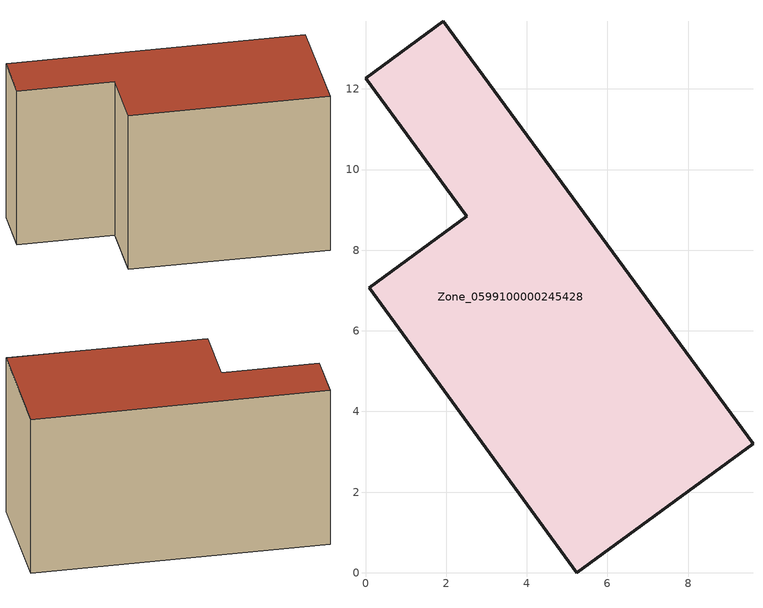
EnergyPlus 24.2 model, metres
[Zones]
Zone_0599100000245428
 floor ground (C_G): 0,12.27 1.93,13.68 9.61,3.2 5.24,0 0.09,7.07 2.51,8.84 z0
 wall outside (C_F): 5.24,0 9.61,3.2 1.93,13.68 0,12.27 2.51,8.84 0.09,7.07 5.24,0 z0:7.54
 roof outside (C_R): 1.93,13.68 0,12.27 2.51,8.84 0.09,7.07 5.24,0 9.61,3.2 z7.54
[BUILDING]
Pand.0599100000245428: North Axis=0; Terrain=City; Loads Convergence Tolerance Value=0.04; Temperature Convergence Tolerance Value=0.4; Solar Distribution=FullExterior; Maximum Number of Warmup Days=25; Minimum Number of Warmup Days=1
[Site:Location]
Rotterdam.The.Hague.AP_ZH_NLD Design_Conditions: Latitude=51.96; Longitude=4.45; Time Zone=1; Elevation=-4.5
[SITE:GROUNDTEMPERATURE:BUILDINGSURFACE]
18, 18, 18, 18, 18, 18, 18, 18, 18, 18, 18, 18
[MATERIAL] Thermal Absorptance=0.9; Solar Absorptance=0.7; Visible Absorptance=0.7
Name | Roughness | Thickness | Conductivity | Density | Specific Heat
G.TI.1975-1991 | MediumSmooth | 0.15 | 0.288461 | 540 | 1210
F.TI.1975-1991 | Rough | 0.3 | 0.230769 | 1920 | 840
R.TI.1975-1991 | MediumRough | 0.2 | 0.153846 | 1500 | 1000
[CONSTRUCTION]
C_G: G.TI.1975-1991
C_F: F.TI.1975-1991
C_R: R.TI.1975-1991
[ZONE]
Zone_0599100000245428: Type=1; Multiplier=1; Ceiling Height=Autocalculate; Volume=Autocalculate; Floor Area=autocalculate; Part of Total Floor Area=Yes
[ZONEINFILTRATION:DESIGNFLOWRATE]
Infil_Zone_0599100000245428: Zone or ZoneList or Space or SpaceList=Zone_0599100000245428; Schedule=AlwaysOn; Design Flow Rate Calculation Method=Flow/Area; Flow Rate per Floor Area=0.003; Constant Term Coefficient=1; Temperature Term Coefficient=0; Velocity Term Coefficient=0; Velocity Squared Term Coefficient=0
[HVACTEMPLATE:ZONE:IDEALLOADSAIRSYSTEM]
Zone_0599100000245428: Maximum Heating Supply Air Temperature=50; Minimum Cooling Supply Air Temperature=13; Maximum Heating Supply Air Humidity Ratio=0.0156; Minimum Cooling Supply Air Humidity Ratio=0.0077; Heating Limit=NoLimit; Cooling Limit=NoLimit; Dehumidification Control Type=ConstantSensibleHeatRatio; Cooling Sensible Heat Ratio=0.7; Dehumidification Setpoint=60; Humidification Control Type=None; Humidification Setpoint=30; Outdoor Air Method=None; Outdoor Air Flow Rate per Person=0.00944; Outdoor Air Flow Rate per Zone Floor Area=0; Outdoor Air Flow Rate per Zone=0; Demand Controlled Ventilation Type=None; Outdoor Air Economizer Type=NoEconomizer; Heat Recovery Type=None; Sensible Heat Recovery Effectiveness=0.7; Latent Heat Recovery Effectiveness=0.65
[ZONECONTROL:THERMOSTAT]
ThermostatControl_Zone_0599100000245428: Zone or ZoneList=Zone_0599100000245428; Control Type Schedule=DualSetpointControlType; Control 1=Thermostat_Zone_0599100000245428; Temperature Difference Between Cutout And Setpoint=0
[THERMOSTATSETPOINT:DUALSETPOINT]
Thermostat_Zone_0599100000245428: Heating Setpoint Temperature Schedule=HeatingSetpoint_Zone_0599100000245428; Cooling Setpoint Temperature Schedule=CoolingSetpoint_Zone_0599100000245428
[SCHEDULE:COMPACT]
HeatingSetpoint_Zone_0599100000245428: Through: 12/31, For: AllDays, Until: 24:00, 21
CoolingSetpoint_Zone_0599100000245428: Through: 12/31, For: AllDays, Until: 24:00, 24
DualSetpointControlType: Through: 12/31, For: AllDays, Until: 24:00, 4
AlwaysOn: Through: 12/31, For: AllDays, Until: 24:00, 1
